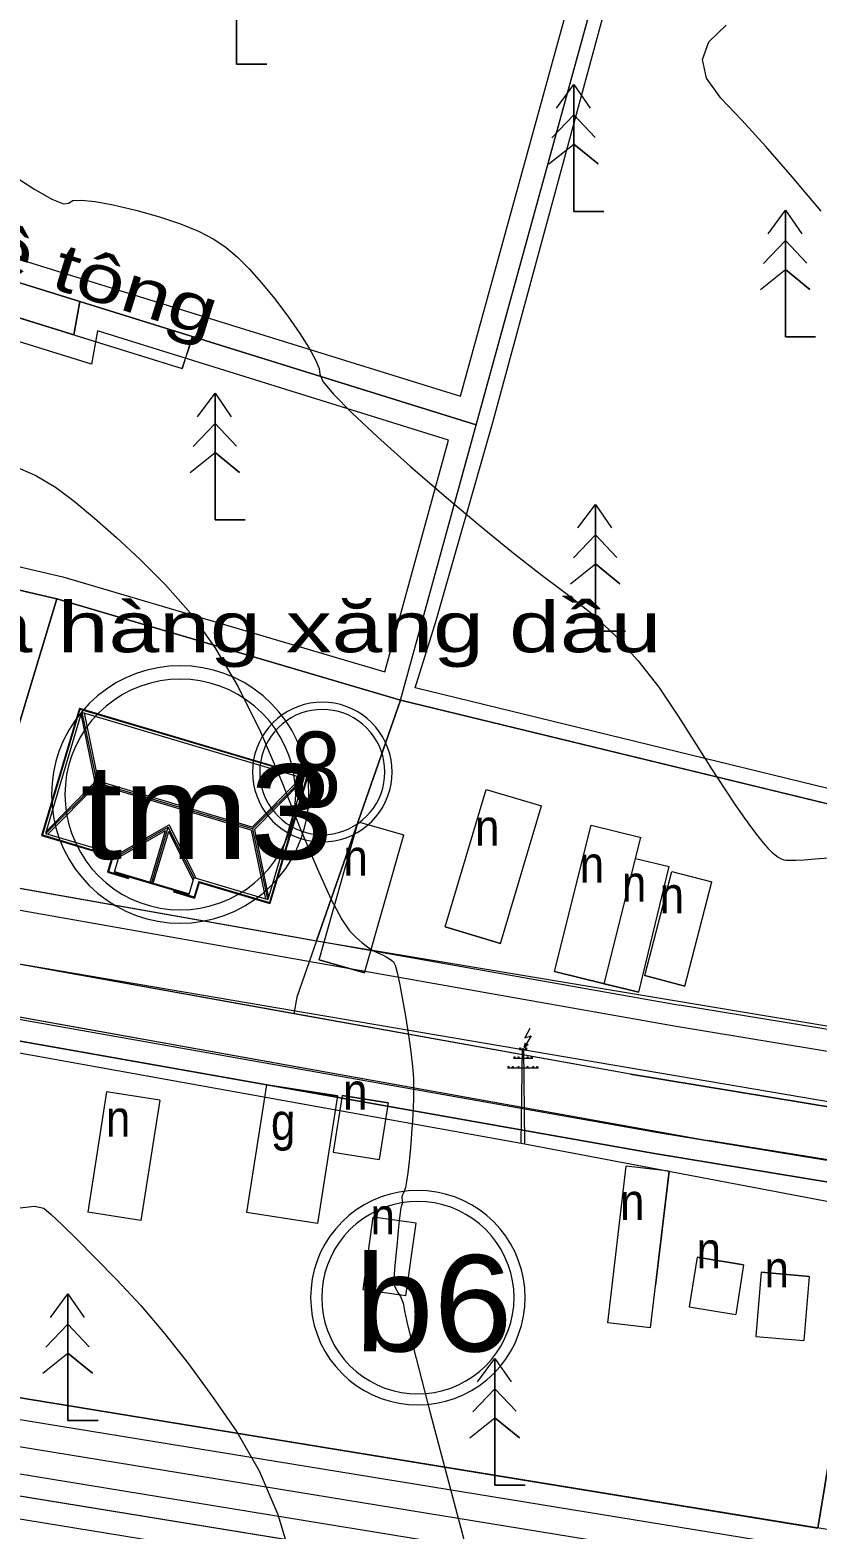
# Model space of a CAD drawing. Header units: metres. Extents: x 532950 to 537618, y 1849954 to 1853119.
# Drawn here: x 535561.7 to 535671.4, y 1851544.3 to 1851753.2 of the extents above; entities that cross this region are included whole.
import ezdxf

# ---------------------------------------------------------------- set-up
doc = ezdxf.new("R2010")
doc.units = ezdxf.units.M
doc.header["$LTSCALE"] = 3.1
for name, color, linetype, lineweight in [('11', 7, 'Continuous', 13), ('12', 7, 'Continuous', 13), ('36', 7, 'Continuous', 13), ('48', 7, 'Continuous', 13), ('50', 7, 'Continuous', 13), ('52', 7, 'Continuous', 13), ('53', 7, 'Continuous', 13), ('55', 7, 'Continuous', 13), ('58', 7, 'Continuous', 13), ('6', 7, 'Continuous', 13), ('9', 7, 'Continuous', 13)]:
    doc.layers.add(name, color=color, linetype=linetype, lineweight=lineweight)

msp = doc.modelspace()

# ---------------------------------------------------------------- linework, layer by layer
at = {"layer": '11'}
for points in [[(534746.73, 1851755.99), (534939.8, 1851726.76), (535222.45, 1851682.6), (535475.02, 1851637.55), (536031.43, 1851542.89)], [(535716.46, 1851530.28), (535424.44, 1851577.9)]]:
    msp.add_lwpolyline(points, dxfattribs=at)
at = {"layer": '12'}
for points in [[(535438.44, 1851561.59), (535438.91, 1851561.95), (535439.39, 1851562.28), (535439.89, 1851562.59), (535440.4, 1851562.87), (535440.93, 1851563.13), (535441.47, 1851563.36), (535442.01, 1851563.57), (535442.57, 1851563.75), (535443.14, 1851563.9), (535443.71, 1851564.02), (535444.29, 1851564.11), (535444.88, 1851564.18), (535445.46, 1851564.21), (535446.05, 1851564.22), (535446.64, 1851564.2), (535447.22, 1851564.15), (535447.8, 1851564.07), (535714.86, 1851520.52)], [(535438.76, 1851561.84), (535439.64, 1851562.44), (535440.56, 1851562.96), (535441.53, 1851563.39), (535442.54, 1851563.74), (535443.57, 1851563.99), (535444.62, 1851564.15), (535445.68, 1851564.22), (535446.75, 1851564.19), (535447.8, 1851564.07), (535714.86, 1851520.52)]]:
    msp.add_lwpolyline(points, dxfattribs=at)
at = {"layer": '36'}
for points in [[(535872.98, 1851614.59), (535838.89, 1851624.03), (535829.98, 1851658.47), (535822.26, 1851680.23), (535806.85, 1851679.92), (535786.3, 1851656.9), (535770.51, 1851650.89), (535745.84, 1851656.91), (535743.97, 1851630.17), (535615.39, 1851661.52), (535618.35, 1851670.91), (535626.29, 1851698.67), (535643.14, 1851760.83)], [(535615.39, 1851661.52), (535618.35, 1851670.91), (535626.29, 1851698.67), (535643.14, 1851760.83)], [(535874.48, 1851624.41), (535874.32, 1851623.18), (535874.16, 1851621.95), (535873.98, 1851620.72), (535873.8, 1851619.49), (535873.61, 1851618.26), (535873.41, 1851617.04), (535873.2, 1851615.81), (535872.98, 1851614.59), (535838.89, 1851624.03), (535829.98, 1851658.47), (535822.26, 1851680.23), (535806.85, 1851679.92), (535786.3, 1851656.9), (535770.51, 1851650.89), (535745.84, 1851656.91), (535743.97, 1851630.17), (535615.39, 1851661.52)]]:
    msp.add_lwpolyline(points, dxfattribs=at)
at = {"layer": '48'}
msp.add_lwpolyline([(535620.06, 1851696.06), (535571.14, 1851711.26), (535570.32, 1851706.64), (535477.65, 1851735.4), (535472.41, 1851719.75), (535466.99, 1851704.17), (535486.98, 1851695.42), (535557.75, 1851678.97), (535566.3, 1851676.98), (535611.17, 1851663.74)], close=True, dxfattribs=at)
msp.add_lwpolyline([(535557.75, 1851678.97), (535566.3, 1851676.98), (535611.17, 1851663.74), (535620.06, 1851696.06), (535571.14, 1851711.26), (535570.32, 1851706.64), (535477.65, 1851735.4)], dxfattribs=at)
at = {"layer": '50'}
for points in [[(535874.54, 1851612.08), (535837.25, 1851622.42), (535828.07, 1851657.89), (535820.86, 1851678.21), (535807.77, 1851677.94), (535787.47, 1851655.21), (535770.64, 1851648.8), (535747.67, 1851654.41), (535745.8, 1851627.67), (535613.36, 1851659.8), (535601.68, 1851626.28), (535859.3, 1851583.37), (535860.15, 1851583.27), (535861.02, 1851583.24), (535861.88, 1851583.28), (535862.73, 1851583.4), (535863.57, 1851583.59), (535864.39, 1851583.86), (535865.19, 1851584.19), (535865.95, 1851584.59)], [(535557.03, 1851675.9), (535565.49, 1851673.93), (535553.64, 1851634.79)]]:
    msp.add_lwpolyline(points, dxfattribs=at)
msp.add_lwpolyline([(535648.75, 1851596.62), (535560.13, 1851612.32), (535555.48, 1851586.42), (535551.82, 1851563.97), (535671.55, 1851544.45), (535674.48, 1851562.42), (535677.62, 1851589.06), (535677.8, 1851591.86)], close=True, dxfattribs=at)
at = {"layer": '52'}
for p, q in [((535454.46, 1851649.32), (535651.78, 1851614.36)), ((535651.78, 1851614.36), (535861.95, 1851579.9)), ((535717.06, 1851533.99), (535444.83, 1851578.37)), ((535715.85, 1851526.58), (535444.21, 1851570.87))]:
    msp.add_line(p, q, dxfattribs=at)
msp.add_lwpolyline([(535458.99, 1851633.28), (535649.26, 1851599.58), (535859.62, 1851565.08)], dxfattribs=at)
at = {"layer": '53'}
for p, q in [((535454.99, 1851652.27), (535652.3, 1851617.32)), ((535717.54, 1851536.95), (535450.7, 1851580.45)), ((535715.37, 1851523.62), (535448.31, 1851567.17))]:
    msp.add_line(p, q, dxfattribs=at)
for points in [[(535874.54, 1851612.08), (535837.25, 1851622.42), (535828.07, 1851657.89), (535820.86, 1851678.21), (535807.77, 1851677.94), (535787.47, 1851655.21), (535770.64, 1851648.8), (535747.67, 1851654.41), (535745.8, 1851627.67), (535613.36, 1851659.8), (535601.68, 1851626.28), (535859.3, 1851583.37), (535859.83, 1851583.3), (535860.36, 1851583.25), (535860.9, 1851583.24), (535861.43, 1851583.25), (535861.97, 1851583.29), (535862.5, 1851583.36), (535863.02, 1851583.46), (535863.54, 1851583.58), (535864.06, 1851583.74), (535864.56, 1851583.92), (535865.05, 1851584.13), (535865.54, 1851584.36)], [(535557.03, 1851675.9), (535565.49, 1851673.93), (535553.64, 1851634.79)], [(535463.06, 1851629.51), (535648.75, 1851596.62), (535856.24, 1851562.6)], [(535865.53, 1851584.37), (535865.05, 1851584.14), (535864.56, 1851583.93), (535864.05, 1851583.75), (535863.54, 1851583.59), (535863.02, 1851583.47), (535862.5, 1851583.37), (535861.97, 1851583.3), (535861.43, 1851583.26), (535860.9, 1851583.24), (535860.36, 1851583.26), (535859.83, 1851583.3), (535859.3, 1851583.37), (535652.26, 1851617.32)]]:
    msp.add_lwpolyline(points, dxfattribs=at)
for points in [[(535613.36, 1851659.8), (535565.49, 1851673.93), (535553.64, 1851634.79), (535601.68, 1851626.28)], [(535551.82, 1851563.97), (535555.48, 1851586.42), (535560.13, 1851612.32), (535648.75, 1851596.62), (535677.8, 1851591.86), (535677.62, 1851589.06), (535674.48, 1851562.42), (535671.55, 1851544.45)]]:
    msp.add_lwpolyline(points, close=True, dxfattribs=at)
at = {"layer": '55'}
for p, q in [((535590.52, 1851766.09), (535590.52, 1851748.42)), ((535590.52, 1851748.42), (535594.72, 1851748.42)), ((535637.52, 1851745.59), (535637.52, 1851727.92)), ((535634.46, 1851738.15), (535637.52, 1851741.35)), ((535640.5, 1851738.21), (535637.52, 1851741.35)), ((535476.45, 1851739.08), (535582.94, 1851706.03)), ((535634.04, 1851734.52), (535637.52, 1851737.3)), ((535640.93, 1851734.53), (535637.52, 1851737.3)), ((535667.02, 1851728.09), (535667.02, 1851710.42)), ((535637.52, 1851727.92), (535641.72, 1851727.92)), ((535663.96, 1851720.65), (535667.02, 1851723.85)), ((535670, 1851720.71), (535667.02, 1851723.85)), ((535663.54, 1851717.02), (535667.02, 1851719.8)), ((535670.43, 1851717.03), (535667.02, 1851719.8)), ((535584.33, 1851710.47), (535582.94, 1851706.03)), ((535667.02, 1851710.42), (535671.22, 1851710.42)), ((535587.52, 1851702.59), (535587.52, 1851684.92)), ((535584.46, 1851695.15), (535587.52, 1851698.35)), ((535590.5, 1851695.21), (535587.52, 1851698.35)), ((535584.04, 1851691.52), (535587.52, 1851694.3)), ((535590.93, 1851691.53), (535587.52, 1851694.3)), ((535640.52, 1851687.09), (535640.52, 1851669.42)), ((535587.52, 1851684.92), (535591.72, 1851684.92)), ((535637.46, 1851679.65), (535640.52, 1851682.85)), ((535643.5, 1851679.71), (535640.52, 1851682.85)), ((535637.04, 1851676.02), (535640.52, 1851678.8)), ((535643.93, 1851676.03), (535640.52, 1851678.8)), ((535640.52, 1851669.42), (535644.72, 1851669.42)), ((535613.36, 1851659.8), (535745.8, 1851627.67)), ((535568.61, 1851658.7), (535563.33, 1851640.94)), ((535568.69, 1851658.56), (535563.47, 1851641.02)), ((535568.92, 1851658.14), (535563.89, 1851641.25)), ((535568.61, 1851658.7), (535584.53, 1851653.97)), ((535568.69, 1851658.56), (535584.5, 1851653.86)), ((535568.84, 1851657.88), (535570.78, 1851648.39)), ((535568.98, 1851658.12), (535571.06, 1851648.31)), ((535569.26, 1851658.04), (535571.23, 1851648.5)), ((535584.5, 1851653.86), (535600.31, 1851649.16)), ((535584.53, 1851653.97), (535600.45, 1851649.24)), ((535599.55, 1851649.04), (535592.68, 1851642.12)), ((535599.83, 1851648.95), (535592.72, 1851641.87)), ((535599.81, 1851648.67), (535593, 1851641.79)), ((535599.89, 1851648.94), (535594.87, 1851632.04)), ((535600.31, 1851649.16), (535595.1, 1851631.62)), ((535600.45, 1851649.24), (535595.17, 1851631.48)), ((535571.06, 1851648.31), (535563.96, 1851641.23)), ((535570.78, 1851648.39), (535563.97, 1851641.51)), ((535571.1, 1851648.06), (535564.24, 1851641.14)), ((535592.72, 1851641.87), (535571.06, 1851648.31)), ((535592.56, 1851641.69), (535571.1, 1851648.06)), ((535592.68, 1851642.12), (535571.23, 1851648.5)), ((535619.59, 1851628.2), (535625.29, 1851647.37)), ((535625.29, 1851647.37), (535633.01, 1851645.07)), ((535627.31, 1851625.9), (535633.01, 1851645.07)), ((535573.88, 1851638.28), (535581.11, 1851642.45)), ((535584.89, 1851635.01), (535581.11, 1851642.45)), ((535602.01, 1851623.63), (535607.49, 1851642.86)), ((535607.49, 1851642.86), (535613.81, 1851641.06)), ((535634.85, 1851622.02), (535639.95, 1851642.39)), ((535639.95, 1851642.39), (535646.89, 1851640.65)), ((535563.33, 1851640.94), (535573.19, 1851638.01)), ((535563.47, 1851641.02), (535573.33, 1851638.09)), ((535563.89, 1851641.25), (535574.18, 1851638.19)), ((535574.09, 1851637.88), (535580.64, 1851641.65)), ((535574.18, 1851638.19), (535581.01, 1851642.11)), ((535578.49, 1851634.43), (535580.64, 1851641.65)), ((535578.67, 1851634.26), (535581.01, 1851642.11)), ((535578.92, 1851634.3), (535581.07, 1851641.52)), ((535584.58, 1851635.1), (535581.01, 1851642.11)), ((535584.49, 1851634.79), (535581.07, 1851641.52)), ((535592.56, 1851641.69), (535594.53, 1851632.14)), ((535592.72, 1851641.87), (535594.81, 1851632.06)), ((535593, 1851641.79), (535594.95, 1851632.3)), ((535608.33, 1851621.82), (535613.81, 1851641.06)), ((535641.75, 1851620.29), (535646.86, 1851640.66)), ((535574.18, 1851638.19), (535573.47, 1851635.8)), ((535573.19, 1851638.01), (535572.54, 1851635.85)), ((535573.33, 1851638.09), (535572.68, 1851635.92)), ((535646.13, 1851637.75), (535650.83, 1851636.61)), ((535646.58, 1851619.12), (535650.83, 1851636.61)), ((535572.54, 1851635.85), (535575.47, 1851634.98)), ((535572.68, 1851635.92), (535575.39, 1851635.12)), ((535573.47, 1851635.8), (535583.87, 1851632.71)), ((535573.51, 1851635.91), (535583.9, 1851632.82)), ((535575.42, 1851635.23), (535575.39, 1851635.12)), ((535575.53, 1851635.19), (535575.47, 1851634.98)), ((535584.58, 1851635.1), (535583.87, 1851632.71)), ((535584.58, 1851635.1), (535594.87, 1851632.04)), ((535585.24, 1851634.55), (535584.6, 1851632.38)), ((535585.32, 1851634.41), (535584.67, 1851632.24)), ((535585.24, 1851634.55), (535595.1, 1851631.62)), ((535585.32, 1851634.41), (535595.17, 1851631.48)), ((535647.4, 1851621.42), (535651.16, 1851635.94)), ((535651.16, 1851635.94), (535656.75, 1851634.49)), ((535652.99, 1851619.97), (535656.75, 1851634.49)), ((535581.81, 1851633.33), (535581.75, 1851633.11)), ((535581.75, 1851633.11), (535584.67, 1851632.24)), ((535581.92, 1851633.29), (535581.89, 1851633.19)), ((535581.89, 1851633.19), (535584.6, 1851632.38)), ((535627.31, 1851625.9), (535619.59, 1851628.2)), ((535619.59, 1851628.2), (535627.31, 1851625.9)), ((535608.33, 1851621.82), (535602.01, 1851623.63)), ((535602.01, 1851623.63), (535608.33, 1851621.82)), ((535641.78, 1851620.28), (535634.85, 1851622.02)), ((535634.85, 1851622.02), (535641.78, 1851620.28)), ((535652.99, 1851619.97), (535647.4, 1851621.42)), ((535647.4, 1851621.42), (535652.99, 1851619.97)), ((535641.75, 1851620.29), (535646.58, 1851619.12)), ((535646.58, 1851619.12), (535641.78, 1851620.28)), ((535629.93, 1851611.14), (535631.01, 1851611.14)), ((535630.62, 1851611.46), (535630.77, 1851612.07)), ((535629.11, 1851609.9), (535631.83, 1851609.9)), ((535628.3, 1851608.56), (535632.58, 1851608.56)), ((535761.35, 1851588.57), (535645.41, 1851607.69)), ((535572.4, 1851605.24), (535569.77, 1851588.45)), ((535579.83, 1851604.08), (535572.4, 1851605.24)), ((535579.83, 1851604.08), (535572.4, 1851605.24)), ((535594.7, 1851606.22), (535591.92, 1851588.43)), ((535594.7, 1851606.22), (535604.57, 1851604.67)), ((535604.57, 1851604.67), (535594.7, 1851606.22)), ((535605.25, 1851604.71), (535604, 1851596.81)), ((535611.66, 1851603.69), (535605.25, 1851604.71)), ((535605.25, 1851604.71), (535611.66, 1851603.69)), ((535579.83, 1851604.08), (535577.2, 1851587.29)), ((535604.57, 1851604.67), (535601.78, 1851586.89)), ((535611.66, 1851603.69), (535610.41, 1851595.79)), ((535750.56, 1851583.25), (535656.19, 1851598.45)), ((535604, 1851596.81), (535610.41, 1851595.79)), ((535630.2, 1851598.09), (535677.62, 1851589.06)), ((535642.26, 1851573.05), (535644.83, 1851594.89)), ((535650.79, 1851594.19), (535644.83, 1851594.89)), ((535648.22, 1851572.35), (535650.79, 1851594.19)), ((535650.79, 1851594.19), (535648.92, 1851578.31)), ((535577.2, 1851587.29), (535569.77, 1851588.45)), ((535601.78, 1851586.89), (535591.92, 1851588.43)), ((535608.18, 1851577.62), (535609.58, 1851587.75)), ((535615.53, 1851586.93), (535609.58, 1851587.75)), ((535614.12, 1851576.8), (535615.53, 1851586.93)), ((535614.12, 1851576.8), (535615.53, 1851586.93)), ((535654.69, 1851582.17), (535653.58, 1851575.26)), ((535661.18, 1851581.13), (535654.69, 1851582.17)), ((535654.69, 1851582.17), (535661.18, 1851581.13)), ((535661.18, 1851581.13), (535660.08, 1851574.22)), ((535663.65, 1851580.09), (535662.9, 1851571.12)), ((535670.32, 1851579.52), (535663.65, 1851580.09)), ((535663.65, 1851580.09), (535670.32, 1851579.52)), ((535614.12, 1851576.8), (535608.18, 1851577.62)), ((535670.32, 1851579.52), (535669.56, 1851570.56)), ((535567.02, 1851577.09), (535567.02, 1851559.42)), ((535653.58, 1851575.26), (535660.08, 1851574.22)), ((535563.96, 1851569.65), (535567.02, 1851572.85)), ((535570, 1851569.71), (535567.02, 1851572.85)), ((535648.22, 1851572.35), (535642.26, 1851573.05)), ((535662.9, 1851571.12), (535669.56, 1851570.56)), ((535563.54, 1851566.02), (535567.02, 1851568.8)), ((535570.43, 1851566.03), (535567.02, 1851568.8)), ((535626.52, 1851568.09), (535626.52, 1851550.42)), ((535623.46, 1851560.65), (535626.52, 1851563.85)), ((535629.5, 1851560.71), (535626.52, 1851563.85)), ((535567.02, 1851559.42), (535571.22, 1851559.42)), ((535623.04, 1851557.02), (535626.52, 1851559.8)), ((535629.93, 1851557.03), (535626.52, 1851559.8)), ((535626.52, 1851550.42), (535630.72, 1851550.42))]:
    msp.add_line(p, q, dxfattribs=at)
for points in [[(535584.33, 1851710.47), (535478.15, 1851743.46), (535485.58, 1851772.66), (535496.01, 1851817.95)], [(535584.33, 1851710.47), (535478.15, 1851743.46), (535485.58, 1851772.66), (535496.01, 1851817.95)], [(535872.41, 1851570.38), (535846.83, 1851574.57), (535821.26, 1851578.76), (535761.35, 1851588.57), (535719.23, 1851595.51), (535674.39, 1851602.91), (535645.41, 1851607.69), (535598.51, 1851616.12), (535550.55, 1851624.74), (535519.05, 1851630.39), (535451.41, 1851641.73), (535449.38, 1851643.3), (535448.59, 1851644.24), (535447.71, 1851645.52), (535446.85, 1851647.37), (535449.25, 1851666.44), (535456.08, 1851686.86), (535462.92, 1851702.5), (535468.6, 1851715.49), (535476.45, 1851739.08), (535582.95, 1851706.02), (535584.42, 1851710.44), (535478.15, 1851743.46), (535485.58, 1851772.66)], [(535594.72, 1851748.42), (535590.52, 1851748.42), (535590.52, 1851766.09)], [(535672.01, 1851727.95), (535667.95, 1851732.72), (535664.26, 1851736.94), (535660.95, 1851740.61), (535658.01, 1851743.71), (535655.99, 1851746.47), (535655.44, 1851749.09), (535656.36, 1851751.56), (535658.74, 1851753.88)], [(535635.09, 1851742.3), (535637.52, 1851745.59), (535639.79, 1851742.3)], [(535635.09, 1851742.3), (535637.52, 1851745.59), (535639.79, 1851742.3)], [(535641.72, 1851727.92), (535637.52, 1851727.92), (535637.52, 1851745.59)], [(535634.46, 1851738.15), (535637.52, 1851741.35), (535640.5, 1851738.21)], [(535634.04, 1851734.52), (535637.52, 1851737.3), (535640.93, 1851734.53)], [(535558.84, 1851733.28), (535562.26, 1851731.06), (535564.78, 1851729.62), (535566.39, 1851728.96), (535567.11, 1851729.06), (535567.69, 1851729.42), (535568.93, 1851729.5), (535570.8, 1851729.3), (535573.33, 1851728.83), (535576.5, 1851728.09)], [(535576.5, 1851728.09), (535579.79, 1851727.17), (535582.7, 1851726.19), (535585.22, 1851725.15), (535587.34, 1851724.04), (535589.07, 1851722.87), (535590.65, 1851721.52), (535592.29, 1851719.89), (535594.01, 1851717.98), (535595.79, 1851715.78), (535597.65, 1851713.3), (535599.34, 1851710.88), (535600.64, 1851708.86), (535601.54, 1851707.24), (535602.04, 1851706.03), (535602.14, 1851705.22), (535602.56, 1851704.22), (535604.04, 1851702.43), (535606.57, 1851699.86), (535610.15, 1851696.51), (535614.78, 1851692.37), (535619.78, 1851688.04), (535624.46, 1851684.09), (535628.82, 1851680.53), (535632.86, 1851677.36), (535636.59, 1851674.58), (535640.06, 1851671.83), (535643.35, 1851668.75), (535646.44, 1851665.35), (535649.36, 1851661.62), (535652.08, 1851657.56), (535654.56, 1851653.62), (535656.72, 1851650.23), (535658.56, 1851647.39), (535660.08, 1851645.1), (535661.29, 1851643.37), (535662.28, 1851642.01), (535663.16, 1851640.86), (535663.93, 1851639.91), (535664.57, 1851639.17), (535665.11, 1851638.63), (535665.57, 1851638.24), (535666, 1851637.93), (535666.4, 1851637.7), (535666.78, 1851637.55), (535667.12, 1851637.49), (535667.62, 1851637.49), (535668.45, 1851637.52), (535669.63, 1851637.58), (535671.14, 1851637.69), (535673, 1851637.83)], [(535664.59, 1851724.8), (535667.02, 1851728.09), (535669.29, 1851724.8)], [(535664.59, 1851724.8), (535667.02, 1851728.09), (535669.29, 1851724.8)], [(535671.22, 1851710.42), (535667.02, 1851710.42), (535667.02, 1851728.09)], [(535663.96, 1851720.65), (535667.02, 1851723.85), (535670, 1851720.71)], [(535663.54, 1851717.02), (535667.02, 1851719.8), (535670.43, 1851717.03)], [(535585.09, 1851699.3), (535587.52, 1851702.59), (535589.79, 1851699.3)], [(535585.09, 1851699.3), (535587.52, 1851702.59), (535589.79, 1851699.3)], [(535591.72, 1851684.92), (535587.52, 1851684.92), (535587.52, 1851702.59)], [(535584.46, 1851695.15), (535587.52, 1851698.35), (535590.5, 1851695.21)], [(535559.33, 1851692.51), (535562.54, 1851691.12), (535565.28, 1851689.48), (535567.9, 1851687.52), (535570.73, 1851685.19), (535573.79, 1851682.48), (535577.07, 1851679.39), (535580.57, 1851675.93), (535584.11, 1851671.92), (535587.51, 1851667.15), (535590.76, 1851661.65), (535593.86, 1851655.41), (535596.81, 1851648.43), (535599.5, 1851641.71), (535601.78, 1851636.28), (535603.68, 1851632.13), (535605.17, 1851629.26), (535606.27, 1851627.68), (535607.14, 1851626.8), (535607.98, 1851626.05), (535608.77, 1851625.43), (535609.51, 1851624.94), (535610.21, 1851624.59), (535610.85, 1851624.3), (535611.38, 1851624.03), (535611.82, 1851623.78), (535612.16, 1851623.55), (535612.4, 1851623.33), (535612.62, 1851622.86), (535612.9, 1851621.87), (535613.23, 1851620.36), (535613.61, 1851618.33), (535614.06, 1851615.78), (535614.47, 1851613.12), (535614.8, 1851610.79), (535615.03, 1851608.77), (535615.16, 1851607.07), (535615.2, 1851605.69), (535615.17, 1851604.38), (535615.11, 1851602.9), (535615.02, 1851601.25), (535614.89, 1851599.42), (535614.74, 1851597.43), (535614.56, 1851595.52), (535614.39, 1851593.96), (535614.22, 1851592.75), (535614.05, 1851591.89), (535613.87, 1851591.38), (535613.72, 1851591.06), (535613.62, 1851590.79), (535613.56, 1851590.55), (535613.55, 1851590.36), (535613.58, 1851590.2), (535613.62, 1851590.06), (535613.64, 1851589.91), (535613.62, 1851589.76), (535613.58, 1851589.59), (535613.51, 1851589.42), (535613.42, 1851589.07), (535613.32, 1851588.37), (535613.19, 1851587.32), (535613.04, 1851585.92), (535612.88, 1851584.17), (535612.72, 1851582.41), (535612.59, 1851580.99), (535612.5, 1851579.91), (535612.45, 1851579.16), (535612.42, 1851578.76), (535612.45, 1851578.5), (535612.52, 1851578.21), (535612.66, 1851577.89), (535612.85, 1851577.53), (535613.1, 1851577.13)], [(535584.04, 1851691.52), (535587.52, 1851694.3), (535590.93, 1851691.53)], [(535638.09, 1851683.8), (535640.52, 1851687.09), (535642.79, 1851683.8)], [(535638.09, 1851683.8), (535640.52, 1851687.09), (535642.79, 1851683.8)], [(535644.72, 1851669.42), (535640.52, 1851669.42), (535640.52, 1851687.09)], [(535637.46, 1851679.65), (535640.52, 1851682.85), (535643.5, 1851679.71)], [(535637.04, 1851676.02), (535640.52, 1851678.8), (535643.93, 1851676.03)], [(535551.4, 1851627.37), (535565.49, 1851673.93), (535613.36, 1851659.8), (535598.92, 1851618.43)], [(535551.4, 1851627.37), (535565.49, 1851673.93), (535613.36, 1851659.8), (535598.92, 1851618.43), (535598.51, 1851616.12)], [(535313.32, 1851659.28), (535377.73, 1851647.94), (535464.26, 1851632.48), (535510.33, 1851624.65), (535656.19, 1851598.45)], [(535568.92, 1851658.14), (535584.4, 1851653.54), (535599.89, 1851648.94)], [(535645.41, 1851607.69), (535519.57, 1851630.3), (535451.41, 1851641.73), (535449.38, 1851643.3), (535448.59, 1851644.24), (535447.71, 1851645.52)], [(535421, 1851640.21), (535447.68, 1851635.44), (535487.29, 1851628.56), (535518.13, 1851623.25), (535560.72, 1851615.6), (535602.91, 1851608.02), (535656.19, 1851598.45), (535677.99, 1851594.94), (535703.37, 1851590.85), (535718.17, 1851588.47), (535750.56, 1851583.25), (535790.94, 1851576.65), (535831.32, 1851570.05), (535859.32, 1851565.39), (535887.31, 1851560.73)], [(535448.12, 1851630.66), (535545.49, 1851613.3), (535630.2, 1851598.09)], [(535631.39, 1851614.06), (535630.71, 1851612.77), (535631.6, 1851613.03), (535630.62, 1851611.42), (535631.17, 1851611.87)], [(535630.2, 1851598.09), (535630.35, 1851611.25), (535630.53, 1851611.25), (535630.63, 1851598.09)], [(535645.41, 1851607.69), (535761.35, 1851588.57), (535881.16, 1851568.94)], [(535831.32, 1851570.05), (535750.56, 1851583.25), (535656.19, 1851598.45)], [(535559.93, 1851589.02), (535562.37, 1851589.31), (535563.68, 1851589.01), (535564.69, 1851588.13), (535566.21, 1851586.68), (535568.24, 1851584.68), (535570.78, 1851582.13), (535573.84, 1851579.01), (535577.16, 1851575.44), (535580.49, 1851571.55), (535583.84, 1851567.31), (535587.19, 1851562.75), (535590.57, 1851557.84), (535593.68, 1851552.43), (535596.26, 1851546.34), (535598.32, 1851539.57)], [(535564.59, 1851573.8), (535567.02, 1851577.09), (535569.29, 1851573.8)], [(535564.59, 1851573.8), (535567.02, 1851577.09), (535569.29, 1851573.8)], [(535571.22, 1851559.42), (535567.02, 1851559.42), (535567.02, 1851577.09)], [(535613.1, 1851577.13), (535613.35, 1851576.7), (535613.56, 1851576.25), (535613.72, 1851575.77), (535613.84, 1851575.26), (535613.91, 1851574.73), (535614.34, 1851572.78), (535615.54, 1851568.05), (535617.5, 1851560.52), (535620.23, 1851550.19), (535623.74, 1851537.08)], [(535563.96, 1851569.65), (535567.02, 1851572.85), (535570, 1851569.71)], [(535563.54, 1851566.02), (535567.02, 1851568.8), (535570.43, 1851566.03)], [(535624.09, 1851564.8), (535626.52, 1851568.09), (535628.79, 1851564.8)], [(535624.09, 1851564.8), (535626.52, 1851568.09), (535628.79, 1851564.8)], [(535630.72, 1851550.42), (535626.52, 1851550.42), (535626.52, 1851568.09)], [(535623.46, 1851560.65), (535626.52, 1851563.85), (535629.5, 1851560.71)], [(535623.04, 1851557.02), (535626.52, 1851559.8), (535629.93, 1851557.03)]]:
    msp.add_lwpolyline(points, dxfattribs=at)
for points in [[(535629.99, 1851611.15), (535629.99, 1851611.35), (535630.08, 1851611.35), (535630.08, 1851611.15)], [(535630.83, 1851611.15), (535630.83, 1851611.35), (535630.92, 1851611.35), (535630.92, 1851611.15)], [(535629.19, 1851609.9), (535629.19, 1851610.1), (535629.28, 1851610.1), (535629.28, 1851609.9)], [(535629.78, 1851609.9), (535629.78, 1851610.1), (535629.87, 1851610.1), (535629.87, 1851609.9)], [(535631.04, 1851609.91), (535631.04, 1851610.11), (535631.13, 1851610.11), (535631.13, 1851609.91)], [(535631.63, 1851609.9), (535631.63, 1851610.1), (535631.72, 1851610.1), (535631.72, 1851609.9)], [(535628.38, 1851608.56), (535628.38, 1851608.76), (535628.47, 1851608.76), (535628.47, 1851608.56)], [(535628.97, 1851608.56), (535628.97, 1851608.76), (535629.06, 1851608.76), (535629.06, 1851608.56)], [(535629.78, 1851608.56), (535629.78, 1851608.76), (535629.87, 1851608.76), (535629.87, 1851608.56)], [(535631.04, 1851608.57), (535631.04, 1851608.77), (535631.13, 1851608.77), (535631.13, 1851608.57)], [(535631.8, 1851608.57), (535631.8, 1851608.77), (535631.89, 1851608.77), (535631.89, 1851608.57)], [(535632.39, 1851608.56), (535632.39, 1851608.76), (535632.48, 1851608.76), (535632.48, 1851608.56)]]:
    msp.add_lwpolyline(points, close=True, dxfattribs=at)
at = {"layer": '58'}
for p, q in [((535613.36, 1851659.8), (535671.28, 1851870.39)), ((535567.84, 1851710.71), (535476.45, 1851739.08)), ((535623.92, 1851698.17), (535568.66, 1851715.34))]:
    msp.add_line(p, q, dxfattribs=at)
for points in [[(535480.61, 1851754.99), (535479.9, 1851752.75), (535479.2, 1851750.52), (535478.49, 1851748.28), (535477.78, 1851746.05), (535477.06, 1851743.82), (535478.15, 1851743.46), (535568.66, 1851715.34), (535623.92, 1851698.17), (535650.72, 1851795.63)], [(535568.66, 1851715.34), (535478.15, 1851743.46), (535477.06, 1851743.82), (535477.78, 1851746.05), (535478.49, 1851748.28), (535479.2, 1851750.52), (535479.9, 1851752.75), (535480.61, 1851754.99)], [(535557.03, 1851675.9), (535565.49, 1851673.93), (535613.36, 1851659.8), (535623.92, 1851698.17), (535568.66, 1851715.34), (535567.84, 1851710.71), (535476.45, 1851739.08)], [(535567.84, 1851710.71), (535567.84, 1851710.71), (535568.66, 1851715.34)], [(535875.74, 1851618.98), (535875.53, 1851617.6), (535875.3, 1851616.22), (535875.06, 1851614.84), (535874.8, 1851613.46), (535874.54, 1851612.08), (535837.25, 1851622.42), (535828.07, 1851657.89), (535820.86, 1851678.21), (535807.77, 1851677.94), (535787.47, 1851655.21), (535770.64, 1851648.8), (535747.67, 1851654.41), (535745.8, 1851627.67), (535613.36, 1851659.8), (535565.49, 1851673.93), (535557.03, 1851675.9)], [(535438.3, 1851565.3), (535438.95, 1851565.66), (535439.61, 1851565.98), (535440.29, 1851566.28), (535440.99, 1851566.54), (535441.69, 1851566.76), (535442.41, 1851566.95), (535443.14, 1851567.11), (535443.87, 1851567.23), (535444.61, 1851567.31), (535445.35, 1851567.35), (535446.09, 1851567.36), (535446.83, 1851567.33), (535447.57, 1851567.27), (535448.31, 1851567.17), (535715.37, 1851523.62)]]:
    msp.add_lwpolyline(points, dxfattribs=at)
at = {"layer": '6'}
msp.add_lwpolyline([(535646.84, 1851793.42), (535597.58, 1851806.97), (535591, 1851782.98), (535498.57, 1851805.23), (535490.12, 1851775.45), (535481.03, 1851745.87), (535569.59, 1851718.35), (535621.74, 1851702.15)], close=True, dxfattribs=at)
msp.add_lwpolyline([(535483.61, 1851754.01), (535482.97, 1851751.98), (535482.33, 1851749.94), (535481.68, 1851747.91), (535481.03, 1851745.87), (535569.59, 1851718.35), (535621.74, 1851702.15), (535646.84, 1851793.42)], dxfattribs=at)
at = {"layer": '9'}
for p, q in [((535568.61, 1851658.7), (535563.33, 1851640.94)), ((535568.69, 1851658.56), (535563.47, 1851641.02)), ((535568.92, 1851658.14), (535563.89, 1851641.25)), ((535568.61, 1851658.7), (535584.53, 1851653.97)), ((535568.69, 1851658.56), (535584.5, 1851653.86)), ((535568.84, 1851657.88), (535570.78, 1851648.39)), ((535568.98, 1851658.12), (535571.06, 1851648.31)), ((535569.26, 1851658.04), (535571.23, 1851648.5)), ((535584.5, 1851653.86), (535600.31, 1851649.16)), ((535584.53, 1851653.97), (535600.45, 1851649.24)), ((535599.55, 1851649.04), (535592.68, 1851642.12)), ((535599.83, 1851648.95), (535592.72, 1851641.87)), ((535599.81, 1851648.67), (535593, 1851641.79)), ((535599.89, 1851648.94), (535594.87, 1851632.04)), ((535600.31, 1851649.16), (535595.1, 1851631.62)), ((535600.45, 1851649.24), (535595.17, 1851631.48)), ((535571.06, 1851648.31), (535563.96, 1851641.23)), ((535570.78, 1851648.39), (535563.97, 1851641.51)), ((535571.1, 1851648.06), (535564.24, 1851641.14)), ((535592.72, 1851641.87), (535571.06, 1851648.31)), ((535592.56, 1851641.69), (535571.1, 1851648.06)), ((535592.68, 1851642.12), (535571.23, 1851648.5)), ((535573.88, 1851638.28), (535581.11, 1851642.45)), ((535584.89, 1851635.01), (535581.11, 1851642.45)), ((535563.33, 1851640.94), (535573.19, 1851638.01)), ((535563.47, 1851641.02), (535573.33, 1851638.09)), ((535563.89, 1851641.25), (535574.18, 1851638.19)), ((535574.09, 1851637.88), (535580.64, 1851641.65)), ((535574.18, 1851638.19), (535581.01, 1851642.11)), ((535578.49, 1851634.43), (535580.64, 1851641.65)), ((535578.67, 1851634.26), (535581.01, 1851642.11)), ((535578.92, 1851634.3), (535581.07, 1851641.52)), ((535584.58, 1851635.1), (535581.01, 1851642.11)), ((535584.49, 1851634.79), (535581.07, 1851641.52)), ((535592.56, 1851641.69), (535594.53, 1851632.14)), ((535592.72, 1851641.87), (535594.81, 1851632.06)), ((535593, 1851641.79), (535594.95, 1851632.3)), ((535574.18, 1851638.19), (535573.47, 1851635.8)), ((535573.19, 1851638.01), (535572.54, 1851635.85)), ((535573.33, 1851638.09), (535572.68, 1851635.92)), ((535572.54, 1851635.85), (535575.47, 1851634.98)), ((535572.68, 1851635.92), (535575.39, 1851635.12)), ((535573.47, 1851635.8), (535583.87, 1851632.71)), ((535573.51, 1851635.91), (535583.9, 1851632.82)), ((535575.42, 1851635.23), (535575.39, 1851635.12)), ((535575.53, 1851635.19), (535575.47, 1851634.98)), ((535584.58, 1851635.1), (535583.87, 1851632.71)), ((535584.58, 1851635.1), (535594.87, 1851632.04)), ((535585.24, 1851634.55), (535584.6, 1851632.38)), ((535585.32, 1851634.41), (535584.67, 1851632.24)), ((535585.24, 1851634.55), (535595.1, 1851631.62)), ((535585.32, 1851634.41), (535595.17, 1851631.48)), ((535581.81, 1851633.33), (535581.75, 1851633.11)), ((535581.75, 1851633.11), (535584.67, 1851632.24)), ((535581.92, 1851633.29), (535581.89, 1851633.19)), ((535581.89, 1851633.19), (535584.6, 1851632.38))]:
    msp.add_line(p, q, dxfattribs=at)
for points in [[(535600.61, 1851646.66), (535600.55, 1851648.22), (535600.34, 1851649.78), (535600, 1851651.3), (535599.53, 1851652.8), (535598.93, 1851654.24), (535598.21, 1851655.63), (535597.37, 1851656.95), (535596.42, 1851658.19), (535595.36, 1851659.35), (535594.21, 1851660.4), (535592.97, 1851661.35), (535591.65, 1851662.2), (535590.26, 1851662.92), (535588.81, 1851663.52), (535587.32, 1851663.99), (535585.79, 1851664.33), (535584.24, 1851664.53), (535582.68, 1851664.6), (535581.11, 1851664.53), (535579.56, 1851664.33), (535578.03, 1851663.99), (535576.54, 1851663.52), (535575.1, 1851662.92), (535573.71, 1851662.2), (535572.39, 1851661.35), (535571.15, 1851660.4), (535569.99, 1851659.35), (535568.94, 1851658.19), (535567.98, 1851656.95), (535567.14, 1851655.63), (535566.42, 1851654.24), (535565.82, 1851652.8), (535565.35, 1851651.3), (535565.01, 1851649.78), (535564.81, 1851648.22), (535564.74, 1851646.66), (535564.81, 1851645.1), (535565.01, 1851643.55), (535565.35, 1851642.02), (535565.82, 1851640.53), (535566.42, 1851639.08), (535567.14, 1851637.69), (535567.98, 1851636.37), (535568.94, 1851635.13), (535569.99, 1851633.98), (535571.15, 1851632.92), (535572.39, 1851631.97), (535573.71, 1851631.13), (535575.1, 1851630.4), (535576.54, 1851629.81), (535578.03, 1851629.33), (535579.56, 1851629), (535581.11, 1851628.79), (535582.68, 1851628.72), (535584.24, 1851628.79), (535585.79, 1851629), (535587.32, 1851629.33), (535588.81, 1851629.81), (535590.26, 1851630.4), (535591.65, 1851631.13), (535592.97, 1851631.97), (535594.21, 1851632.92), (535595.36, 1851633.98), (535596.42, 1851635.13), (535597.37, 1851636.37), (535598.21, 1851637.69), (535598.93, 1851639.08), (535599.53, 1851640.53), (535600, 1851642.02), (535600.34, 1851643.55), (535600.55, 1851645.1)], [(535598.76, 1851646.66), (535598.7, 1851648.06), (535598.51, 1851649.45), (535598.21, 1851650.82), (535597.79, 1851652.16), (535597.25, 1851653.46), (535596.6, 1851654.7), (535595.85, 1851655.89), (535595, 1851657), (535594.05, 1851658.03), (535593.01, 1851658.98), (535591.9, 1851659.83), (535590.72, 1851660.59), (535589.47, 1851661.24), (535588.18, 1851661.77), (535586.84, 1851662.19), (535585.47, 1851662.5), (535584.08, 1851662.68), (535582.68, 1851662.74), (535581.28, 1851662.68), (535579.88, 1851662.5), (535578.52, 1851662.19), (535577.18, 1851661.77), (535575.88, 1851661.24), (535574.64, 1851660.59), (535573.45, 1851659.83), (535572.34, 1851658.98), (535571.31, 1851658.03), (535570.36, 1851657), (535569.5, 1851655.89), (535568.75, 1851654.7), (535568.1, 1851653.46), (535567.57, 1851652.16), (535567.14, 1851650.82), (535566.84, 1851649.45), (535566.66, 1851648.06), (535566.6, 1851646.66), (535566.66, 1851645.26), (535566.84, 1851643.87), (535567.14, 1851642.5), (535567.57, 1851641.16), (535568.1, 1851639.87), (535568.75, 1851638.62), (535569.5, 1851637.44), (535570.36, 1851636.32), (535571.31, 1851635.29), (535572.34, 1851634.34), (535573.45, 1851633.49), (535574.64, 1851632.73), (535575.88, 1851632.09), (535577.18, 1851631.55), (535578.52, 1851631.13), (535579.88, 1851630.82), (535581.28, 1851630.64), (535582.68, 1851630.58), (535584.08, 1851630.64), (535585.47, 1851630.82), (535586.84, 1851631.13), (535588.18, 1851631.55), (535589.47, 1851632.09), (535590.72, 1851632.73), (535591.9, 1851633.49), (535593.01, 1851634.34), (535594.05, 1851635.29), (535595, 1851636.32), (535595.85, 1851637.44), (535596.6, 1851638.62), (535597.25, 1851639.87), (535597.79, 1851641.16), (535598.21, 1851642.5), (535598.51, 1851643.87), (535598.7, 1851645.26)], [(535612.2, 1851649.79), (535612.16, 1851650.64), (535612.05, 1851651.48), (535611.87, 1851652.31), (535611.62, 1851653.12), (535611.29, 1851653.9), (535610.9, 1851654.65), (535610.44, 1851655.37), (535609.93, 1851656.04), (535609.35, 1851656.67), (535608.73, 1851657.24), (535608.05, 1851657.76), (535607.34, 1851658.22), (535606.58, 1851658.61), (535605.8, 1851658.93), (535604.99, 1851659.19), (535604.16, 1851659.37), (535603.32, 1851659.48), (535602.47, 1851659.52), (535601.62, 1851659.48), (535600.78, 1851659.37), (535599.95, 1851659.19), (535599.14, 1851658.93), (535598.36, 1851658.61), (535597.6, 1851658.22), (535596.89, 1851657.76), (535596.21, 1851657.24), (535595.59, 1851656.67), (535595.02, 1851656.04), (535594.5, 1851655.37), (535594.04, 1851654.65), (535593.65, 1851653.9), (535593.33, 1851653.12), (535593.07, 1851652.31), (535592.89, 1851651.48), (535592.78, 1851650.64), (535592.74, 1851649.79), (535592.78, 1851648.94), (535592.89, 1851648.1), (535593.07, 1851647.27), (535593.33, 1851646.46), (535593.65, 1851645.68), (535594.04, 1851644.92), (535594.5, 1851644.21), (535595.02, 1851643.53), (535595.59, 1851642.91), (535596.21, 1851642.33), (535596.89, 1851641.82), (535597.6, 1851641.36), (535598.36, 1851640.97), (535599.14, 1851640.64), (535599.95, 1851640.39), (535600.78, 1851640.2), (535601.62, 1851640.09), (535602.47, 1851640.06), (535603.32, 1851640.09), (535604.16, 1851640.2), (535604.99, 1851640.39), (535605.8, 1851640.64), (535606.58, 1851640.97), (535607.34, 1851641.36), (535608.05, 1851641.82), (535608.73, 1851642.33), (535609.35, 1851642.91), (535609.93, 1851643.53), (535610.44, 1851644.21), (535610.9, 1851644.92), (535611.29, 1851645.68), (535611.62, 1851646.46), (535611.87, 1851647.27), (535612.05, 1851648.1), (535612.16, 1851648.94)], [(535611.19, 1851649.79), (535611.16, 1851650.55), (535611.06, 1851651.3), (535610.9, 1851652.05), (535610.67, 1851652.77), (535610.38, 1851653.48), (535610.03, 1851654.15), (535609.62, 1851654.79), (535609.15, 1851655.4), (535608.64, 1851655.96), (535608.08, 1851656.47), (535607.47, 1851656.94), (535606.83, 1851657.34), (535606.16, 1851657.7), (535605.45, 1851657.99), (535604.73, 1851658.22), (535603.99, 1851658.38), (535603.23, 1851658.48), (535602.47, 1851658.51), (535601.71, 1851658.48), (535600.96, 1851658.38), (535600.21, 1851658.22), (535599.49, 1851657.99), (535598.78, 1851657.7), (535598.11, 1851657.34), (535597.47, 1851656.94), (535596.86, 1851656.47), (535596.3, 1851655.96), (535595.79, 1851655.4), (535595.32, 1851654.79), (535594.91, 1851654.15), (535594.56, 1851653.48), (535594.27, 1851652.77), (535594.04, 1851652.05), (535593.88, 1851651.3), (535593.78, 1851650.55), (535593.75, 1851649.79), (535593.78, 1851649.03), (535593.88, 1851648.27), (535594.04, 1851647.53), (535594.27, 1851646.8), (535594.56, 1851646.1), (535594.91, 1851645.43), (535595.32, 1851644.78), (535595.79, 1851644.18), (535596.3, 1851643.62), (535596.86, 1851643.11), (535597.47, 1851642.64), (535598.11, 1851642.23), (535598.78, 1851641.88), (535599.49, 1851641.59), (535600.21, 1851641.36), (535600.96, 1851641.2), (535601.71, 1851641.1), (535602.47, 1851641.06), (535603.23, 1851641.1), (535603.99, 1851641.2), (535604.73, 1851641.36), (535605.45, 1851641.59), (535606.16, 1851641.88), (535606.83, 1851642.23), (535607.47, 1851642.64), (535608.08, 1851643.11), (535608.64, 1851643.62), (535609.15, 1851644.18), (535609.62, 1851644.78), (535610.03, 1851645.43), (535610.38, 1851646.1), (535610.67, 1851646.8), (535610.9, 1851647.53), (535611.06, 1851648.27), (535611.16, 1851649.03)], [(535630.73, 1851576.55), (535630.68, 1851577.85), (535630.51, 1851579.15), (535630.22, 1851580.42), (535629.83, 1851581.66), (535629.33, 1851582.87), (535628.73, 1851584.02), (535628.03, 1851585.12), (535627.24, 1851586.16), (535626.36, 1851587.12), (535625.39, 1851588), (535624.36, 1851588.8), (535623.26, 1851589.5), (535622.1, 1851590.1), (535620.9, 1851590.6), (535619.66, 1851590.99), (535618.38, 1851591.27), (535617.09, 1851591.44), (535615.79, 1851591.5), (535614.48, 1851591.44), (535613.19, 1851591.27), (535611.92, 1851590.99), (535610.67, 1851590.6), (535609.47, 1851590.1), (535608.31, 1851589.5), (535607.21, 1851588.8), (535606.18, 1851588), (535605.22, 1851587.12), (535604.34, 1851586.16), (535603.54, 1851585.12), (535602.84, 1851584.02), (535602.24, 1851582.87), (535601.74, 1851581.66), (535601.35, 1851580.42), (535601.07, 1851579.15), (535600.9, 1851577.85), (535600.84, 1851576.55), (535600.9, 1851575.25), (535601.07, 1851573.95), (535601.35, 1851572.68), (535601.74, 1851571.44), (535602.24, 1851570.23), (535602.84, 1851569.08), (535603.54, 1851567.98), (535604.34, 1851566.94), (535605.22, 1851565.98), (535606.18, 1851565.1), (535607.21, 1851564.31), (535608.31, 1851563.61), (535609.47, 1851563), (535610.67, 1851562.5), (535611.92, 1851562.11), (535613.19, 1851561.83), (535614.48, 1851561.66), (535615.79, 1851561.6), (535617.09, 1851561.66), (535618.38, 1851561.83), (535619.66, 1851562.11), (535620.9, 1851562.5), (535622.1, 1851563), (535623.26, 1851563.61), (535624.36, 1851564.31), (535625.39, 1851565.1), (535626.36, 1851565.98), (535627.24, 1851566.94), (535628.03, 1851567.98), (535628.73, 1851569.08), (535629.33, 1851570.23), (535629.83, 1851571.44), (535630.22, 1851572.68), (535630.51, 1851573.95), (535630.68, 1851575.25)], [(535629.19, 1851576.55), (535629.14, 1851577.72), (535628.98, 1851578.88), (535628.73, 1851580.02), (535628.38, 1851581.13), (535627.93, 1851582.21), (535627.39, 1851583.25), (535626.76, 1851584.24), (535626.05, 1851585.16), (535625.26, 1851586.03), (535624.4, 1851586.82), (535623.47, 1851587.53), (535622.49, 1851588.16), (535621.45, 1851588.7), (535620.37, 1851589.14), (535619.25, 1851589.49), (535618.11, 1851589.75), (535616.95, 1851589.9), (535615.79, 1851589.95), (535614.62, 1851589.9), (535613.46, 1851589.75), (535612.32, 1851589.49), (535611.2, 1851589.14), (535610.12, 1851588.7), (535609.09, 1851588.16), (535608.1, 1851587.53), (535607.17, 1851586.82), (535606.31, 1851586.03), (535605.52, 1851585.16), (535604.81, 1851584.24), (535604.18, 1851583.25), (535603.64, 1851582.21), (535603.19, 1851581.13), (535602.84, 1851580.02), (535602.59, 1851578.88), (535602.44, 1851577.72), (535602.39, 1851576.55), (535602.44, 1851575.38), (535602.59, 1851574.22), (535602.84, 1851573.08), (535603.19, 1851571.97), (535603.64, 1851570.89), (535604.18, 1851569.85), (535604.81, 1851568.86), (535605.52, 1851567.94), (535606.31, 1851567.07), (535607.17, 1851566.28), (535608.1, 1851565.57), (535609.09, 1851564.94), (535610.12, 1851564.41), (535611.2, 1851563.96), (535612.32, 1851563.61), (535613.46, 1851563.35), (535614.62, 1851563.2), (535615.79, 1851563.15), (535616.95, 1851563.2), (535618.11, 1851563.35), (535619.25, 1851563.61), (535620.37, 1851563.96), (535621.45, 1851564.41), (535622.49, 1851564.94), (535623.47, 1851565.57), (535624.4, 1851566.28), (535625.26, 1851567.07), (535626.05, 1851567.94), (535626.76, 1851568.86), (535627.39, 1851569.85), (535627.93, 1851570.89), (535628.38, 1851571.97), (535628.73, 1851573.08), (535628.98, 1851574.22), (535629.14, 1851575.38)]]:
    msp.add_lwpolyline(points, close=True, dxfattribs=at)
msp.add_lwpolyline([(535568.92, 1851658.14), (535584.4, 1851653.54), (535599.89, 1851648.94)], dxfattribs=at)

# ---------------------------------------------------------------- texts
at = {"layer": '55', "width": 1.35}
msp.add_text('Đuờng bê tông', height=6.657, rotation=342.757, dxfattribs=at).set_placement((535510.26, 1851734.12))
at = {"layer": '55'}
for s, height, width, p in [('Cửa hàng xăng dầu', 7.042, 1.35, (535537.31, 1851666.48)), ('n', 5.08, 0.9, (535623.75, 1851639.53)), ('n', 5.08, 0.9, (535605.41, 1851635.33)), ('n', 5.08, 0.9, (535638.34, 1851634.39)), ('n', 5.08, 0.9, (535644.22, 1851631.73)), ('n', 5.08, 0.9, (535649.48, 1851630.12)), ('n', 5.08, 0.9, (535605.36, 1851602.76)), ('n', 5.08, 0.9, (535572.31, 1851598.98)), ('g', 5.11, 0.9, (535595.31, 1851598.53)), ('n', 5.08, 0.9, (535643.96, 1851587.39)), ('n', 5.08, 0.9, (535609.19, 1851585.37)), ('n', 5.08, 0.9, (535654.63, 1851580.62)), ('n', 5.08, 0.9, (535664.1, 1851578))]:
    msp.add_text(s, height=height, dxfattribs=dict(at, width=width)).set_placement(p)
at = {"layer": '9'}
for s, height, width, p in [('8', 10.5, 0.9, (535598.06, 1851644.91)), ('tm3', 13.2, 1.2, (535568.74, 1851637.66)), ('b6', 13.44, 1.1, (535606.98, 1851569.05))]:
    msp.add_text(s, height=height, dxfattribs=dict(at, width=width)).set_placement(p)

doc.saveas('drawing.dxf')
